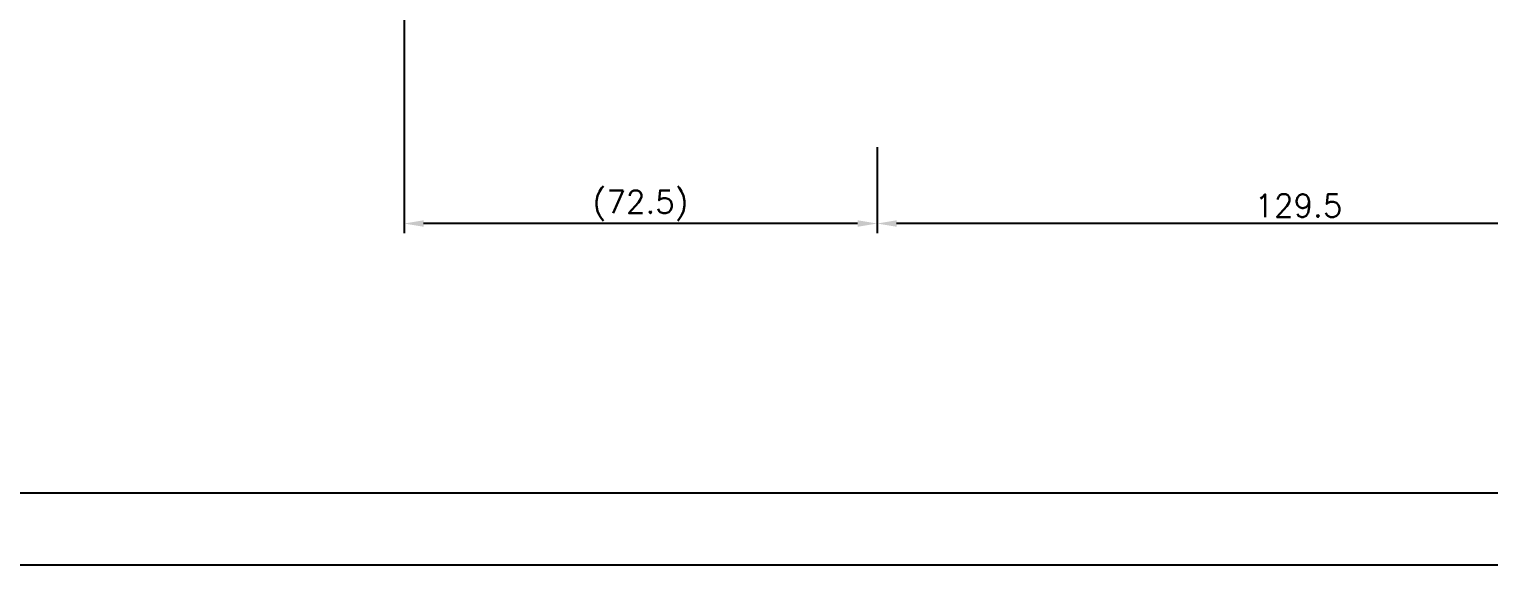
# Model space of a CAD drawing. Extents: x -7342 to 109, y -2615 to 214.
# Drawn here: x -5363.1 to -5138.9, y -2615.2 to -2532.9 of the extents above; entities that cross this region are included whole.
import ezdxf

# ---------------------------------------------------------------- set-up
doc = ezdxf.new("R2010")
doc.units = 0
doc.header["$LTSCALE"] = 7
doc.layers.get('0').update_dxf_attribs({"color": 2, "linetype": 'CONTINUOUS'})
doc.layers.add('TXT', color=4, linetype='CONTINUOUS')
doc.styles.add('GHS', font='ROMANS.shx', dxfattribs={"bigfont": 'GHS.shx'})

msp = doc.modelspace()

# ---------------------------------------------------------------- linework, layer by layer
for p, q in [((-5305.54, -2460.41), (-5305.54, -2564.23)), ((-5232.86, -2550.98), (-5232.86, -2564.23)), ((-5232.86, -2550.98), (-5232.86, -2564.23)), ((-5235.86, -2562.73), (-5302.54, -2562.73)), ((-5106.36, -2562.73), (-5229.86, -2562.73))]:
    msp.add_line(p, q)
at = {"linetype": 'Continuous'}
msp.add_lwpolyline([(-5619.15, -2615.16), (-5025.15, -2615.16), (-5025.15, -2195.16), (-5619.15, -2195.16)], close=True, dxfattribs=at)
for points in [[(-5302.54, -2562.23), (-5302.54, -2563.23), (-5305.54, -2562.73)], [(-5235.86, -2562.23), (-5235.86, -2563.23), (-5232.86, -2562.73)], [(-5229.86, -2562.23), (-5229.86, -2563.23), (-5232.86, -2562.73)]]:
    msp.add_solid(points)
at = {"layer": 'TXT', "color": 4, "linetype": 'Continuous'}
msp.add_line((-5039.15, -2604.16), (-5593.15, -2604.16), dxfattribs=at)

# ---------------------------------------------------------------- texts
at = {"char_height": 3.5, "attachment_point": 5, "style": 'GHS'}
for s, insert in [('\\A1;(72.5)', (-5269.2, -2559.98)), ('\\A1;129.5', (-5168.11, -2559.98))]:
    msp.add_mtext(s, dxfattribs=dict(at, insert=insert))

doc.saveas('drawing.dxf')
